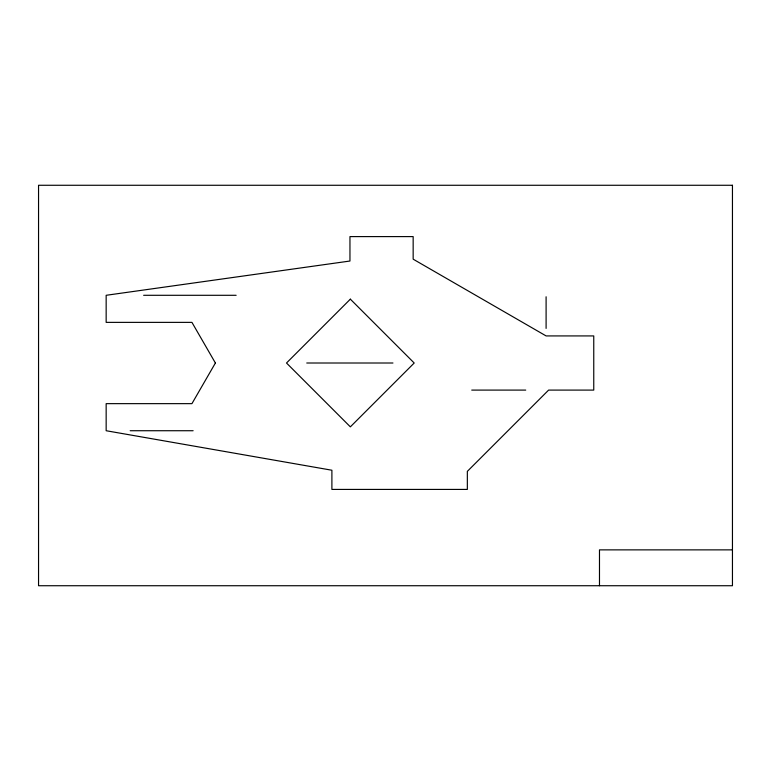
<?xml version="1.0" encoding="UTF-8"?>
<svg xmlns="http://www.w3.org/2000/svg" width="771" height="771" viewBox="0 0 771 771"><rect width="100%" height="100%" fill="white"/><g stroke="black" fill="none" stroke-linecap="round" stroke-linejoin="round"><path stroke-width="1.16" d="M143.637 295.293L236.138 295.293M306.752 363.006L392.95 363.006M471.736 390.097L525.735 390.097M130.193 430.729L193.136 430.729M732.45 549.868L599.481 549.868L599.481 585.729M546.099 296.777L546.099 328.407M215.398 363.006L191.94 403.647L106.157 403.647L106.157 430.729L331.896 470.233L331.896 489.421L467.342 489.421L467.342 471.36L548.605 390.097L593.757 390.097L593.757 335.925L546.099 335.925L413.16 259.172L413.16 236.601L349.957 236.601L349.957 261.022L106.157 295.293L106.157 322.374L191.94 322.374L215.398 363.006M350.352 299.158L286.504 363.006L350.352 426.855L414.2 363.006L350.352 299.158M732.45 185.271L38.55 185.271L38.55 585.729L732.45 585.729L732.45 185.271"/></g></svg>
